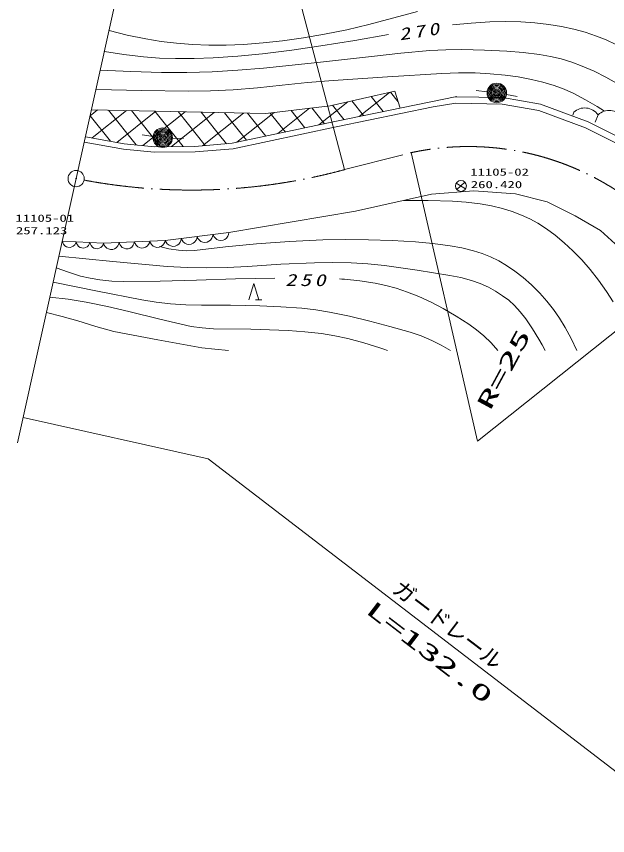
# Model space of a CAD drawing. Units: millimetres, scale not verified. Extents: x 62346 to 702346, y 5380 to 365380.
# Drawn here: x 200089 to 254305, y 229383 to 304442 of the extents above; entities that cross this region are included whole.
import ezdxf
from ezdxf.enums import TextEntityAlignment as Align

# ---------------------------------------------------------------- set-up
doc = ezdxf.new("R2010")
doc.units = ezdxf.units.MM
doc.header["$LTSCALE"] = 1000
doc.linetypes.add('USER2', pattern=[7.000001, 5.508197, -0.688525, 0.114754, -0.688525])
for name, color, linetype, lineweight in [('S-SUV', 7, 'Continuous', 13), ('S-SUV-HICN', 1, 'Continuous', 13), ('S-SUV-LWCN', 7, 'Continuous', 13)]:
    doc.layers.add(name, color=color, linetype=linetype, lineweight=lineweight)
doc.styles.add('ＭＳ ゴシック', font='')
doc.styles.get('ＭＳ ゴシック').set_extended_font_data('MS Gothic')

# ---------------------------------------------------------------- blocks, each defined once
blk = doc.blocks.new('BUHIN12')
at = {"color": 7, "linetype": 'Continuous', "lineweight": 13}
blk.add_lwpolyline([(-629, 31), (-589, -116), (-520, -243), (-404, -387), (-269, -469), (-124, -524), (72, -533), (222, -494), (364, -425), (494, -292), (572, -173), (629, -31)], dxfattribs=at)
blk = doc.blocks.new('BUHIN13')
at = {"color": 7, "linetype": 'Continuous', "lineweight": 13}
blk.add_lwpolyline([(-707, -32), (-646, -192), (-555, -326), (-410, -475), (-251, -553), (-83, -598), (136, -589), (300, -528), (452, -436), (582, -275), (657, -133), (707, 32)], dxfattribs=at)
blk = doc.blocks.new('BUHIN14')
at = {"color": 7, "linetype": 'Continuous', "lineweight": 13}
blk.add_lwpolyline([(-730, -90), (-654, -251), (-549, -382), (-387, -525), (-216, -593), (-38, -627), (189, -599), (353, -523), (503, -416), (626, -238), (692, -85), (730, 90)], dxfattribs=at)
blk = doc.blocks.new('BUHIN32')
at = {"color": 7, "linetype": 'Continuous', "lineweight": 13}
blk.add_line((146, -746), (746, -746), dxfattribs=at)
blk.add_lwpolyline([(-458, -746), (0, 750), (458, -746)], dxfattribs=at)
blk = doc.blocks.new('BUHIN36')
at = {"color": 7, "linetype": 'Continuous', "lineweight": 13}
for radius in [896, 792, 688, 580, 477, 351, 243, 140, 27]:
    blk.add_circle((0, 0), radius, dxfattribs=at)
blk = doc.blocks.new('BUHIN33')
at = {"color": 7, "linetype": 'Continuous', "lineweight": 13}
for radius in [746, 22.5]:
    blk.add_circle((0, 0), radius, dxfattribs=at)
blk = doc.blocks.new('BUHIN70')
at = {"color": 7, "linetype": 'Continuous', "lineweight": 13}
for p, q in [((398, 300), (-398, -298)), ((-398, 300), (398, -298))]:
    blk.add_line(p, q, dxfattribs=at)
blk.add_circle((0, 0), 498, dxfattribs=at)

msp = doc.modelspace()

# ---------------------------------------------------------------- linework, layer by layer
at = {"layer": 'S-SUV'}
for p, q in [((211695, 317097), (200183, 265371)), ((223076, 317169), (230178, 290399)), ((228854, 296261), (234778, 297591)), ((234298, 297483), (231518, 295264)), ((234388, 297504), (235094, 296621)), ((234778, 297591), (235283, 296038)), ((243247, 297537), (242254, 297655)), ((245027, 297276), (246012, 297105)), ((230471, 296624), (227814, 294502)), ((229305, 294809), (240481, 297107)), ((230843, 296708), (231929, 295348)), ((232615, 297106), (233724, 295717)), ((240481, 297107), (240337, 297083)), ((240337, 297083), (244680, 296998)), ((244680, 296998), (248148, 296399)), ((207524, 295875), (206852, 295338)), ((206974, 295887), (222970, 295536)), ((210202, 295816), (207052, 293301)), ((208528, 295853), (211077, 292662)), ((212879, 295758), (209297, 292897)), ((210656, 295806), (213300, 292496)), ((212784, 295760), (215372, 292519)), ((222970, 295536), (228854, 296261)), ((226975, 296030), (224057, 293699)), ((225279, 295821), (226552, 294227)), ((227183, 296055), (228337, 294610)), ((229070, 296310), (230133, 294979)), ((238310, 296150), (229407, 294319)), ((240379, 296482), (238310, 296150)), ((244623, 296399), (240379, 296482)), ((247992, 295817), (244623, 296399)), ((252277, 294236), (247992, 295817)), ((248148, 296399), (252517, 294787)), ((206851, 295335), (208715, 293002)), ((215557, 295699), (211677, 292600)), ((218234, 295640), (214312, 292507)), ((214912, 295713), (217391, 292610)), ((217040, 295666), (217518, 295068)), ((220912, 295581), (217168, 292591)), ((217518, 295068), (218589, 293726)), ((219168, 295620), (221187, 293092)), ((223722, 295629), (220315, 292908)), ((221296, 295573), (222975, 293470)), ((223376, 295586), (224764, 293848)), ((251193, 295668), (251121, 295388)), ((253429, 295431), (253174, 294756)), ((219891, 292818), (229305, 294809)), ((229407, 294319), (219964, 292322)), ((256146, 292281), (252277, 294236)), ((252517, 294787), (256440, 292805)), ((212618, 293447), (211627, 293579)), ((218589, 293726), (219351, 292773)), ((209897, 292281), (206315, 292926)), ((206424, 293414), (209967, 292776)), ((209967, 292776), (212749, 292490)), ((214409, 293295), (215409, 293258)), ((216446, 292531), (219891, 292818)), ((212726, 291990), (209897, 292281)), ((216470, 292031), (212726, 291990)), ((212749, 292490), (216446, 292531)), ((219964, 292322), (216470, 292031)), ((236300, 291958), (242367, 265509)), ((238169, 288141), (242040, 288464)), ((242040, 288464), (245871, 288182)), ((231192, 286609), (238169, 288141)), ((245871, 288182), (248775, 287456)), ((248775, 287456), (251315, 286165)), ((219583, 284627), (231192, 286609)), ((251315, 286165), (253654, 284834)), ((213745, 283909), (219583, 284627)), ((253654, 284834), (256477, 282254)), ((204316, 283839), (208092, 283654)), ((208092, 283654), (213745, 283909)), ((262278, 281391), (242367, 265509)), ((217680, 263901), (200699, 267689)), ((262680, 229383), (217680, 263901))]:
    msp.add_line(p, q, dxfattribs=at)
at = {"layer": 'S-SUV', "linetype": 'USER2'}
msp.add_line((230178, 290399), (236300, 291958), dxfattribs=at)
at = {"layer": 'S-SUV'}
for centre in [(252204, 294542), (254439, 294305)]:
    msp.add_arc(centre, 1513, 35.98536, 131.92646, dxfattribs=at)
at = {"layer": 'S-SUV', "linetype": 'USER2'}
for centre, radius, start, end in [((241536, 267617), 24899, 33.5876, 102.14069), ((216146, 342082), 53554, 259.41357, 285.18991)]:
    msp.add_arc(centre, radius, start, end, dxfattribs=at)
at = {"layer": 'S-SUV-HICN'}
for points in [[(240071, 303666), (241782, 303836), (243510, 303947), (244920, 303975), (246340, 303942), (247629, 303856), (248924, 303708), (250062, 303521), (251198, 303274), (252251, 302985), (253285, 302639), (254177, 302284), (255053, 301871)], [(208164, 301233), (209942, 300954), (211736, 300732), (213199, 300621), (214676, 300570), (216397, 300576), (218119, 300643), (220389, 300804), (222661, 301025), (225341, 301348), (228022, 301731), (231112, 302239), (234208, 302787)], [(203752, 281406), (204860, 281000), (205981, 280655), (206849, 280450), (207741, 280303), (208841, 280193), (209953, 280141), (213283, 280172), (216600, 280262), (220186, 280382), (223781, 280461)], [(244227, 273838), (243615, 274523), (242955, 275171), (242292, 275724), (241581, 276239), (240422, 276981), (239217, 277679), (238117, 278254), (236984, 278777), (235969, 279183), (234928, 279535), (233966, 279798), (232982, 280004), (231582, 280210), (230169, 280356), (229939, 280377), (229710, 280398)]]:
    msp.add_lwpolyline(points, dxfattribs=at)
at = {"layer": 'S-SUV-LWCN'}
for points in [[(208590, 303146), (210256, 302735), (211945, 302380), (213355, 302150), (214776, 301979), (216252, 301863), (217732, 301807), (219322, 301811), (220921, 301875), (222706, 302010), (224487, 302206), (226420, 302476), (228341, 302805), (230377, 303224), (232408, 303704), (236871, 304876)], [(207780, 299509), (210575, 299378), (213383, 299307), (215713, 299311), (218041, 299375), (220396, 299504), (222746, 299692), (227704, 300210), (232667, 300768), (235328, 301065), (237994, 301302), (239469, 301381), (240944, 301400), (243000, 301352), (245072, 301243), (246563, 301128), (248053, 300952), (249056, 300779), (250046, 300546), (251018, 300247), (251983, 299886), (253067, 299411), (254136, 298876), (255382, 298180)], [(207391, 297758), (211607, 297645), (215838, 297591), (217898, 297618), (219955, 297704), (222205, 297885), (224449, 298126), (226793, 298383), (229143, 298580), (234121, 298894), (239108, 299217), (240630, 299266), (242149, 299256), (243526, 299191), (244900, 299065), (246111, 298897), (247324, 298669), (248368, 298414), (249403, 298100), (250312, 297764), (251196, 297373), (252281, 296804), (253349, 296175), (253682, 295972), (254023, 295762)], [(235619, 287581), (237846, 287573), (240071, 287505), (241336, 287411), (242608, 287255), (243646, 287071), (244672, 286827), (245554, 286559), (246415, 286235), (247168, 285888), (247903, 285483), (248712, 284963), (249497, 284387), (250323, 283701), (251106, 282973), (251926, 282126), (252701, 281239), (253468, 280260), (254192, 279239), (254798, 278286)], [(213214, 283351), (214083, 283151), (214956, 283013), (215688, 282975), (216434, 282997), (219271, 283338), (222097, 283617), (225139, 283822), (228192, 283968), (230290, 284005), (232387, 283982), (234537, 283913), (236677, 283783), (238266, 283633), (239866, 283422), (240931, 283228), (241992, 282972), (242793, 282723), (243572, 282417), (244315, 282052), (245031, 281632), (245802, 281106), (246548, 280523), (247335, 279832), (248085, 279091), (248740, 278363), (249346, 277600), (249906, 276792), (250414, 275952), (250964, 274915), (251471, 273838)], [(203987, 282462), (208949, 281971), (213920, 281540), (215736, 281440), (217552, 281400), (219410, 281434), (221277, 281528), (224342, 281731), (227414, 281875), (229102, 281892), (230789, 281850), (232316, 281761), (233844, 281611), (236841, 281195), (239846, 280716), (240841, 280505), (241835, 280232), (242612, 279955), (243369, 279621), (244037, 279264), (244680, 278853), (245236, 278427), (245752, 277957), (246294, 277370), (246793, 276742), (247420, 275829), (248000, 274879), (248298, 274360), (248587, 273838)], [(203462, 280104), (207525, 279252), (211607, 278459), (212907, 278246), (214224, 278092), (215638, 278010), (217058, 277987), (219738, 277987), (222411, 277927), (224337, 277844), (226272, 277700), (227533, 277555), (228791, 277350), (230636, 276965), (232485, 276518), (234345, 276044), (236195, 275510), (237203, 275159), (238185, 274753), (239056, 274324), (239909, 273838)], [(203154, 278721), (204827, 278521), (206493, 278262), (208452, 277863), (210407, 277403), (213255, 276696), (216131, 276043), (217137, 275899), (218150, 275815), (221592, 275772), (225023, 275670), (226548, 275553), (228079, 275374), (229292, 275176), (230493, 274920), (231959, 274527), (233412, 274077), (233773, 273958), (234135, 273838)], [(202838, 277302), (204291, 276951), (205739, 276539), (207378, 276027), (209031, 275574), (213052, 274799), (217084, 274083), (218302, 273944), (219535, 273838)]]:
    msp.add_lwpolyline(points, dxfattribs=at)

# ---------------------------------------------------------------- block references
at = {"layer": 'S-SUV'}
for name, p in [('BUHIN36', (244140, 297430)), ('BUHIN36', (213510, 293328)), ('BUHIN33', (205571, 289582)), ('BUHIN14', (218853, 284537)), ('BUHIN12', (204945, 283808)), ('BUHIN12', (206204, 283746)), ('BUHIN13', (210212, 283749)), ('BUHIN13', (211625, 283813)), ('BUHIN13', (213038, 283877)), ('BUHIN14', (214475, 283998)), ('BUHIN14', (215934, 284178)), ('BUHIN14', (217394, 284357)), ('BUHIN12', (207463, 283685)), ('BUHIN13', (208799, 283686)), ('BUHIN32', (221865, 279207))]:
    msp.add_blockref(name, p, dxfattribs=at)
at = {"layer": 'S-SUV', "rotation": 5}
msp.add_blockref('BUHIN70', (240851, 288907), dxfattribs=at)

# ---------------------------------------------------------------- texts
at = {"layer": 'S-SUV', "style": 'ＭＳ ゴシック', "width": 1.5}
for s, p in [('11105-02', (241706, 289649)), ('260.420', (241758, 288506)), ('11105-01', (200001, 285426)), ('257.123', (200054, 284283))]:
    msp.add_text(s, height=659.8, dxfattribs=at).set_placement(p, align=Align.BOTTOM_LEFT)
at = {"layer": 'S-SUV', "style": 'ＭＳ ゴシック', "width": 2}
for s, rotation, p in [('R=25', 61.6, (243910, 268037)), ('L=132.0', 322.5, (231736, 249507))]:
    msp.add_text(s, height=1466, rotation=rotation, dxfattribs=at).set_placement(p, align=Align.BOTTOM_LEFT)
at = {"layer": 'S-SUV', "style": 'ＭＳ ゴシック'}
msp.add_text('ガードレール', height=1466, rotation=322.8, dxfattribs=at).set_placement((234181, 251399), align=Align.BOTTOM_LEFT)
at = {"layer": 'S-SUV', "char_height": 1100, "attachment_point": 7, "style": 'ＭＳ ゴシック'}
for s, insert, rotation in [('\\T1.33;\\W1.35;\\Q15;270', (235274, 302226), 8.7), ('\\T1.33;\\W1.35;\\Q15;250', (224745, 279727), 359.7)]:
    msp.add_mtext(s, dxfattribs=dict(at, insert=insert, rotation=rotation))

doc.saveas('drawing.dxf')
